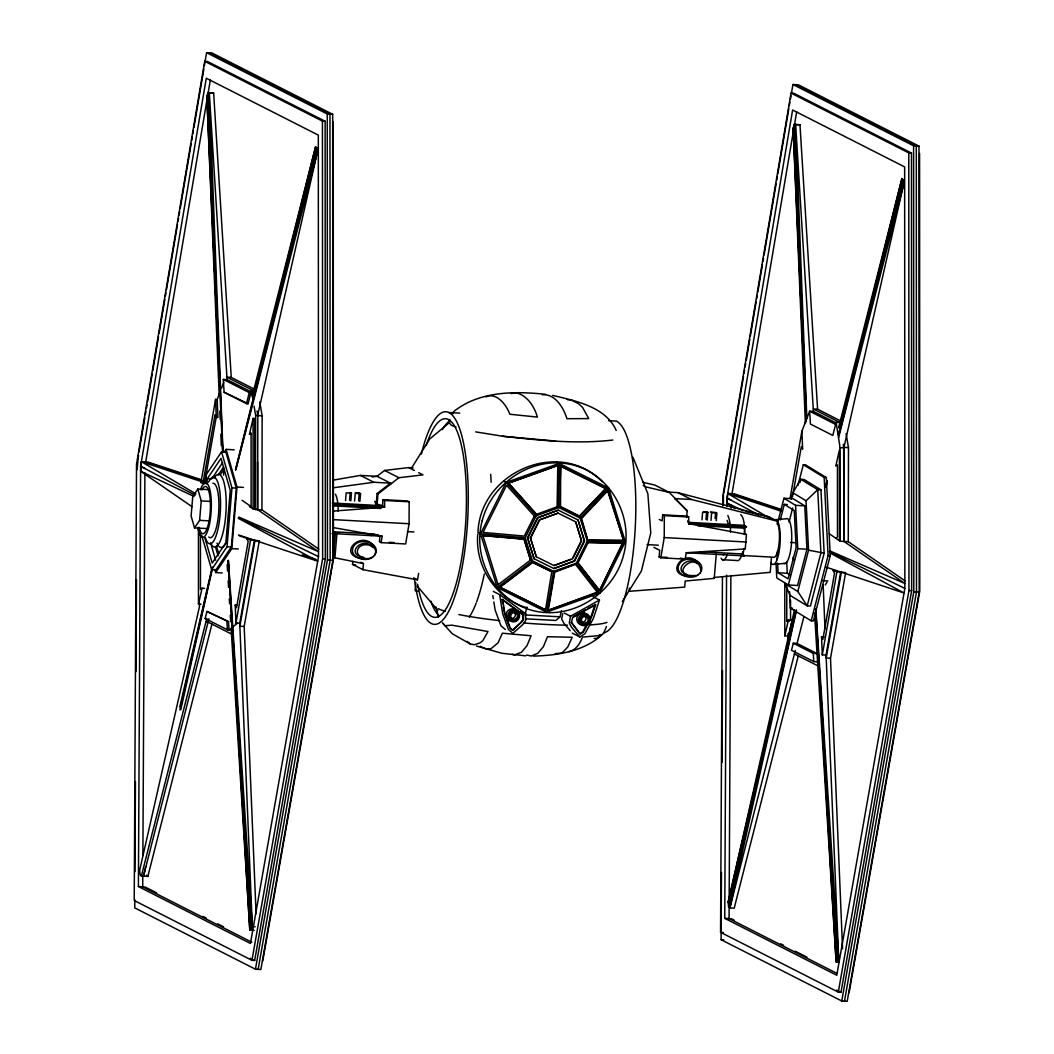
<?xml version="1.0" encoding="UTF-8"?>
<svg xmlns="http://www.w3.org/2000/svg" width="1054" height="1054" viewBox="0 0 1054 1054"><rect width="100%" height="100%" fill="white"/><g stroke="black" fill="none" stroke-linecap="round" stroke-linejoin="round"><path stroke-width="1.5" d="M318.769 549.081L261.932 509.886L255.437 509.53L255.661 415.46L254.08 406.133M261.932 509.886L262.143 415.816L259.771 401.824M829.617 550.834L904.833 583.442L843.938 541.44L843.635 444.261M905.096 580.886L848.259 541.677L848.483 447.607L846.098 433.629M557.777 465.381L557.421 506.816L557.777 465.381L508.371 483.219L536.46 514.339L557.592 506.618M558.963 507.606L536.236 515.749L525.261 537.79L532.454 560.82L553.613 571.347L576.34 563.205L587.328 541.163L580.135 518.133L558.963 507.606L559.16 463.404L556.631 462.113M560.201 482.389L560.702 465.934L605.866 488.397L579.292 516.341L605.866 488.397M579.726 516.157L560.517 506.605L560.702 465.934M134.82 899.708L134.767 907.902L255.45 969.206L260.852 969.509L332.866 560.241L332.669 114.293L211.986 52.99L206.584 52.7L204.384 65.677M134.965 871.803L135.439 781.567M136.006 671.635L136.493 579.74M137.073 469.807L138.482 455.13M138.403 886.546L140.617 466.25L206.281 78.207L318.321 135.123L318.506 556.631L250.444 943.462L138.403 886.546L142.725 886.783L251.853 942.223M142.725 886.783L142.791 875.294M142.896 855.584L144.899 473.062M332.827 504.379L384.605 507.185L382.47 505.736L382.984 499.636L384.644 500.479L384.605 507.185L332.787 511.137M379.888 536.46L379.44 541.796L381.1 542.639L405.645 543.969L409.071 523.733L409.176 501.809L407.529 500.966L382.984 499.636M662.689 514.8L687.05 516.131L688.71 516.961L688.67 523.68L746.469 534.418L745.257 548.95L686.246 552.731L685.166 559.121L660.805 557.803L664.231 537.566L664.336 515.643L662.689 514.8L662.175 520.913L659.264 519.424M722.807 505.854L722.86 495.973L791.04 93.095L793.741 93.239L911.473 153.054L911.657 590.662L841 992.275L838.299 992.13L720.567 932.316L722.438 576.657M791.554 92.607L792.924 84.491L798.326 84.794L918.996 146.098L919.193 592.045L847.192 1001.3L841.777 1001.01L721.107 939.707L721.463 872.435M722.043 762.49L722.517 670.607M723.387 504.892L723.439 495.037M726.904 506.263L726.944 498.055L792.621 109.998L904.648 166.914L904.846 588.422L836.771 975.253L724.744 918.35L726.549 575.221M836.731 973.277L729.065 918.574L729.131 907.086M729.17 898.878L730.87 575.444M731.226 508.133L731.239 504.853M744.374 534.273L744.414 528.186L746.509 526.816L744.374 525.366L688.143 522.323M776.982 559.832L777.536 551.492M207.032 528.581L194.542 527.896L199.614 520.347L201.248 500.927L197.809 489.056L208.732 489.649M205.464 482.916L206.149 474.735L221.538 451.85L225.859 452.087L236.294 488.081L231.353 546.973L215.965 569.858L211.643 569.621L201.657 535.182M206.9 483.654L207.309 478.753L220.984 458.411L230.259 490.4L225.859 542.731L212.197 563.06L204.687 537.158M211.643 569.621L227.018 546.736L231.972 487.857L221.538 451.85M222.223 572.928L215.741 572.572L231.827 548.633L237.005 487.027L226.083 449.373L234.186 449.808M335.409 532.547L333.354 557.026L334.908 557.816L363.446 563.587L362.932 569.661L417.476 579.805L418.649 573.389M334.908 557.816L336.964 533.337M345.514 500.558L346.16 492.877L351.456 493.153L350.811 500.848M349.546 500.202L350.191 492.521L351.456 493.153M354.592 501.032L355.238 493.351L360.534 493.641L359.888 501.322L358.623 500.676L359.269 492.995L355.29 492.771M362.932 569.661L352.537 564.377L352.8 561.347M374.75 501.309A17.773 4.598 -86.9 0 1 375.672 503.614L382.47 505.736L332.3 503.021M376.146 504.985L377.108 493.575L390.52 483.154L373.88 482.258L333.117 487.804M377.134 503.786L377.951 493.997L398.913 477.726L422.997 474.867L418.688 472.679M415.803 582.546L415.131 590.622A95.229 10.448 4.8 0 0 418.082 591.215M660.805 557.803L659.145 556.96L659.699 550.293L653.888 547.342M686.615 517.29L687.155 510.768L669.25 492.389L654.929 485.103L642.545 482.218M701.977 519.872L702.623 512.191L707.88 512.468L707.234 520.162M705.969 519.517L706.615 511.836L703.98 511.691M710.989 520.373L711.634 512.692L710.37 512.046L714.309 512.257M715.113 518.489L715.626 512.336M716.246 520.663L716.891 512.982L711.634 512.692M716.285 553.903L714.23 578.382L685.192 581.044L684.678 587.104L629.33 591.294L629.291 588.053M744.111 528.634L744.374 525.366M771.436 557.764L770.21 572.335L714.283 577.447M777.312 524.391L777.575 521.229L776.179 519.727L774.664 519.754L786.139 518.792A22.516 5.837 -86.9 0 1 791.633 541.018A22.516 5.837 -86.9 0 1 783.912 563.389M477.778 534.141C474.735 565.985 495.828 598.949 526.947 607.802M204.7 61.303L136.519 464.182L134.227 900.524L251.959 960.326L254.66 960.484L325.33 558.87L325.133 121.25L207.401 61.448L204.7 61.303L322.432 121.105L325.133 121.25M139.023 451.889L144.793 417.806M145.347 414.565L145.887 411.323M146.44 408.069L146.993 404.828M147.534 401.587L152.211 373.999M152.764 370.758L158.522 336.674M159.075 333.433L164.846 299.349M165.386 296.108L165.939 292.867M166.492 289.613L177.48 224.713M178.021 221.459L178.574 218.218M179.127 214.976L179.667 211.722M180.221 208.481L191.209 143.568M191.762 140.327L192.302 137.086M192.856 133.832L193.409 130.591M193.949 127.35L203.844 68.932M145.755 461.612L207.032 99.55M207.862 94.676L210.339 80.064M381.1 542.639L382.18 536.236L333.024 527.553M723.716 493.417L730.857 451.231M731.41 447.99L731.95 444.735M732.504 441.494L743.492 376.581M744.032 373.34L744.585 370.099M745.138 366.845L745.692 363.604M746.232 360.363L749.802 339.256M750.356 336.015L756.126 301.945M756.667 298.69L757.22 295.449M757.773 292.208L762.437 264.62M762.991 261.366L763.531 258.125M764.084 254.884L776.166 183.488M776.719 180.234L777.272 176.993M777.812 173.752L788.8 108.839M789.354 105.598L789.907 102.343M790.447 99.102L791.001 95.861M732.095 493.417L796.666 111.856M686.246 552.731L744.084 555.866L743.123 554.009L744.058 548.462M545.485 609.858L500.083 587.276L545.485 609.858L551.795 571.703L532.481 562.098L525.986 567.039M494.774 586.274L546.67 612.124L553.613 571.347M548.712 605.049L554.391 571.729L575.379 564.206L554.76 572.203L548.278 610.279L597.565 592.625L575.379 564.206M217.19 399.479L217.928 417.503L216.307 417.41L215.003 414.736L203.343 481.019L204.647 483.694L200.945 482.468L215.569 399.387L217.19 399.479L219.957 392.351M206.268 483.786L204.963 481.111L216.347 416.449M250.575 539.991L254.357 540.201L239.732 623.27L235.951 623.072L250.575 539.991L246.873 538.765L248.177 541.44L236.504 607.723L235.2 605.049L236.834 605.128M251.959 960.326L322.629 558.725L322.432 121.105M255.45 969.206L327.451 559.951L327.267 114.003L206.584 52.7M258.151 969.351L330.165 560.096L329.968 114.148L209.285 52.845M262.762 960.919L333.433 559.305L333.235 121.697M790.092 498.292L801.896 431.191L809.643 411.218L813.424 411.429L836.507 423.155M792.529 496.645L801.343 446.54L802.647 449.215L801.896 431.191M836.902 571.782L840.684 571.993L826.072 655.074L822.291 654.863L836.902 571.782L833.2 570.557L834.504 573.231L822.845 639.514L821.54 636.84L824.07 636.972M838.299 992.13L908.956 590.517L908.772 152.909L791.04 93.095M841.777 1001.01L913.792 591.742L913.594 145.795L792.924 84.491M844.491 1001.155L916.493 591.887L916.295 145.953L795.625 84.649M849.102 992.71L919.773 591.096L919.575 153.489M256.082 913.713L244.185 626.445L259.337 540.649M842.554 948.784L830.512 658.249L845.677 572.441M562.691 613.718L561.69 619.027L563.864 623.27L570.214 630.687M599.476 600.042L570.53 616.247L569.279 622.874L571.452 627.13L579.898 636.972L584.944 633.665L593.283 618.645L599.476 600.042L593.152 596.827M595.629 604.719L572.48 617.684L571.571 622.466L580.346 634.047L583.323 632.097L591.281 617.776L595.629 604.719L588.251 608.25M145.689 866.546L143.528 876.151L208.942 618.698M180.801 709.685L212.328 568.831M796.521 610.226L729.869 907.942L734.19 908.179L798.326 655.746M200.998 604.179L198.481 604.047L202.065 588.224L204.595 588.356M251.089 434.327L249.469 434.248L253.065 418.425L254.686 418.517L254.725 509.029L255.437 509.53M257.505 416.093L317.307 152.408L316.846 147.929L315.581 146.73L252.262 395.975M784.822 635.839L788.405 620.015L792.186 620.226L788.603 636.049L784.822 635.839L784.795 583.178M795.283 650.502L729.869 907.942L728.604 906.756L728.143 902.264L794.479 609.779M838.589 427.766L901.921 178.534L903.173 179.72L903.647 184.2L843.832 447.884L843.938 541.44M179.918 709.909L212.447 567.289M728.604 906.756L796.218 610.306M525.419 613.362L526.855 607.144M525.656 618.817L555.853 620.463L560.03 616.814L561.466 610.595M179.799 706.878L212.197 567.342M728.143 902.264L795.928 610.358M313.012 163.871L316.846 147.929L235.674 469.781M899.352 195.662L903.173 179.72L838.892 434.656M235.49 469.82L315.581 146.73M825.769 485.71L826.955 480.927M838.404 434.775L901.921 178.534M825.638 487.238L827.245 480.861M246.478 403.629L249.271 392.615L223.303 379.427L224.107 392.259L246.478 403.629L248.098 403.722L251.432 390.599L253.592 390.718L226.939 377.174L231.261 377.411L255.108 389.519M239.732 623.27L252.301 926.611L251.142 930.26L249.798 930.129L231.208 630.002L227.427 629.805L205.161 618.5L206.953 611.452L228.534 621.676L229.047 629.897L237.572 623.151M211.999 623.955L147.863 876.375L141.368 876.032L206.782 618.579L205.161 618.5M840.46 425.618L839.933 422.509L836.138 422.311L832.805 435.421L810.434 424.064L809.643 411.218L835.611 424.419M793.293 643.243L813.253 653.388L817.034 653.585L797.074 643.454L793.293 643.243L791.501 650.292L813.754 661.596L817.548 661.807M797.074 643.454L803.886 616.63M235.872 469.741L317.307 152.408M825.888 487.185L827.126 482.403M838.576 437.753L903.647 184.2M778.274 520.333L783.992 498.252L793.175 498.753L804.755 505.841L806.942 549.213L797.535 585.497L788.352 584.996L776.772 577.908L776.047 563.442M780.263 519.965L784.295 504.392L787.364 504.563M791.225 499.095L792.871 492.732L800.816 479.32L804.07 479.491L820.961 489.833L824.149 553.113L810.434 606.05L807.193 605.866L790.289 595.523L784.65 583.442L797.838 591.505L807.193 605.866L820.908 552.942L817.72 489.662L800.816 479.32L800.012 482.429M797.957 485.42L803.319 464.709L805.48 464.827L826.323 477.594L830.249 555.642L813.332 620.938L811.172 620.819L790.329 608.066L789.512 591.795M789.051 522.02L792.674 508.002M788.352 584.996L797.759 548.712L795.572 505.34L783.992 498.252M797.838 591.505L808.55 550.201L806.06 500.808L817.72 489.662L820.961 489.833M811.172 620.819L828.088 555.524L824.162 477.475L803.319 464.709M498.7 536.763L482.758 535.616L524.036 539.266L530.584 560.227L524.101 539.016L501.875 537.053M530.649 559.977L498.226 584.641M701.055 571.545C698.512 546.802 664.837 577.869 696.404 575.471M219.192 395.026L206.821 96.27L207.967 92.62L213.646 92.989L231.261 377.411M805.388 423.537L793.148 128.074L794.308 124.412L799.973 124.78L817.601 409.202L840.038 420.612M814.505 612.73L836.138 961.92L837.482 962.065L838.641 958.402L826.072 655.074M590.714 617.499L595.062 604.443M221.603 388.07L223.817 382.365M606.485 626.511L603.547 633.362C585.062 651.306 558.185 655.404 533.403 656.102M449.874 419.466L448.609 422.101L451.455 425.355L456.105 426.949M452.403 414.222L453.668 411.6C479.214 391.087 514.471 391.008 545.577 394.315M534.338 516.038L524.299 536.078L483.022 532.428L506.566 485.275L534.299 516.012M527.553 537.724L537.566 517.606L558.317 510.176L578.04 519.991L584.614 541.005L574.588 561.123L553.851 568.554L534.114 558.739L527.553 537.724L534.114 558.739M527.975 537.935L537.988 517.817L558.317 510.176M530.399 537.883L539.411 519.793L558.067 513.1L575.721 521.888L581.624 540.781L572.612 558.87L553.956 565.563L536.302 556.775L530.399 537.883L536.302 556.775M530.676 538.027L539.701 519.925L558.067 513.1M573.02 557.342L581.347 540.636L575.721 521.888M553.851 568.554L574.166 560.912L584.193 540.794L578.04 519.991M578.159 561.084L581.729 553.917M588.027 542.731L578.027 562.81L599.581 590.411L623.085 543.218L587.447 542.441L623.085 543.218M599.581 590.411L622.519 542.929M546.67 612.124L599.7 593.112L625.325 541.69L608.54 487.962L606.01 486.671M586.735 624.653L582.77 631.82L579.792 633.77L571.018 622.176M411.495 468.187L429.663 439.07L449.742 422.285M622.334 601.557L641.372 571.057L650.766 532.955L647.867 493.746L632.953 457.278M700.001 573.152C708.143 561.663 686.721 554.193 679.988 563.152C672.294 573.705 691.002 581.531 698.407 574.483M374.407 555.498C382.444 543.89 360.982 536.591 354.197 545.485C346.16 557.079 367.622 564.391 374.407 555.498C380.415 546.473 364.012 540.966 358.755 547.777C352.906 555.801 366.858 561.703 372.734 556.828M197.809 489.056L192.737 496.605L191.103 516.025L194.542 527.896M224.291 452.034L226.083 449.373M222.565 462.719L211.643 478.977L207.309 478.753M218.152 475.117L223.619 466.988M220.576 474.419L224.238 468.977M825.216 584.944L826.995 582.282M536.46 514.339L508.529 483.022M580.135 518.133L608.54 487.962L559.16 463.404L506.131 482.403L480.519 533.838L497.304 587.565L532.454 560.82M580.978 518.528L590.886 507.988M594.192 504.484L607.407 490.439L623.56 540.215L608 490.466L581.571 518.542L587.592 539.701L623.56 540.215M697.985 574.891L700.054 573.152M413.089 467.95L408.662 467.594L384.578 470.44L377.042 476.303L372.207 476.961M503.878 583.85L523.377 569.015M500.083 587.276L532.586 562.559L551.795 571.703M249.469 434.248L251.102 433.062L251.129 505.274L249.508 506.46L253.105 508.95L256.886 509.148L318.506 551.65L238.771 517.079M202.065 588.224L200.444 589.41L200.418 533.601M835.848 538.265L837.469 537.079L837.443 464.854L835.809 466.039L839.392 450.216L839.445 540.742M786.758 585.102L786.771 621.214L788.405 620.015M485.92 396.95C496.553 391.64 506.829 405.5 509.82 414.248L537.435 417.094C534.259 406.383 527.303 395.276 515.696 392.72L511.282 393.616M573.271 616.63L585.537 609.765M560.517 506.605L577.921 515.669M508.371 483.219L557.606 465.578M570.899 559.252L553.956 565.563M597.183 592.15L548.278 610.279M568.989 651.688C576.116 650.094 580.043 643.454 582.493 637.103L597.974 635.694L600.938 634.455L597.328 638.223L594.206 638.447M542.336 394.828C555.221 393.458 563.706 408.003 566.92 418.701L588.738 418.596L582.572 407.397L578.462 403.642L571.584 400.151L567.197 399.598M333.196 480.123L360.389 475.407L377.042 476.303L391.363 483.588M612.782 440.032C576.09 444.353 538.963 440.269 502.429 436.198M773.965 564.325L785.441 563.376M690.726 576.037C662.334 577.223 683.862 545.405 699.118 563.416M587.328 541.163L625.325 541.69M213.646 92.989L207.967 92.62L219.14 363.472M799.973 124.78L794.308 124.412L806.218 413.326M327.267 114.003L332.669 114.293M913.594 145.795L918.996 146.098M908.772 152.909L911.473 153.054M817.601 409.202L813.28 408.965L839.933 422.509L840.42 425.684M223.303 379.427L227.084 379.638L251.616 392.088M249.271 392.615L250.892 392.707M224.107 392.259L248.098 403.722M608.632 420.665L616.379 421.086A106.454 27.562 -86.9 0 1 635.048 531.176A106.454 27.562 -86.9 0 1 603.31 632.861M448.846 412.522L459.689 413.102M255.661 415.46L262.143 415.816M844.162 447.37L848.483 447.607M836.138 422.311L840.051 447.686L843.832 447.884L843.345 444.722M824.162 477.475L826.323 477.594M667.38 492.047L677.893 492.626L769.012 516.882L777.575 521.229A22.516 5.837 -86.9 0 1 779.275 550.583A22.516 5.837 -86.9 0 1 771.041 562.836M687.155 510.768L674.863 498.582L691.384 499.477L777.575 521.229M795.572 505.34L804.755 505.841M203.343 481.019L204.963 481.111M200.945 482.468L203.475 482.6M237.005 487.027L243.487 487.383M231.972 487.857L236.294 488.081M384.644 500.479L409.176 501.809M664.336 515.643L688.71 516.961M688.67 523.68L746.509 526.816M332.339 505.841L380.876 508.476M697.814 525.656L744.414 528.186M201.248 500.927L210.616 501.44M249.508 506.46L251.129 506.552L242.051 500.294M829.353 533.785L840.157 541.242L848.259 541.677M790.566 542.454L797.061 542.797M332.761 519.596L409.071 523.733M664.231 537.566L746.43 542.019M797.759 548.712L806.942 549.213M824.149 553.113L808.55 550.201M199.614 520.347L208.982 520.86M407.424 531.611L413.919 531.967M647.064 544.615L658.355 545.221M828.088 555.524L830.249 555.642M332.669 531.743L374.75 534.022M699.751 551.65L743.123 554.009M336.305 532.757L339.546 532.942M375.145 534.865L378.386 535.05M740.514 555.405L773.28 557.184A17.773 4.598 -86.9 0 0 776.877 553.627L777.892 550.333A17.773 4.598 -86.9 0 0 777.351 523.153M332.023 533.522L382.18 536.236M722.517 559.727L736.786 560.504A23.109 5.981 -86.9 0 0 742.767 551.611M389.255 542.323L394.17 542.586M659.145 556.96L667.261 557.395M680.265 558.106L685.166 559.121M246.873 538.765L250.654 538.963M833.2 570.557L836.995 570.767M257.901 540.57L255.015 540.412L239.864 626.221L244.185 626.445M844.241 572.375L841.356 572.217L826.191 658.012L830.512 658.249M777.615 563.06L778.102 572.77L787.285 573.271L789.775 574.786M227.018 546.736L231.353 546.973M231.827 548.633L238.309 548.989M821.949 580.635L827.891 580.952M322.629 558.725L325.33 558.87M908.956 590.517L911.657 590.662M327.451 559.951L332.866 560.241M913.792 591.742L919.193 592.045M790.329 608.066L792.489 608.184M786.771 621.214L789.301 621.346M525.063 614.93L560.03 616.814M206.953 611.452L228.534 621.676M205.912 622.018L208.073 622.137L231.458 634.007M724.744 918.35L729.065 918.574M720.567 932.316L723.268 932.474M721.107 939.707L723.808 939.852M255.187 926.769L252.301 926.611L228.441 560.464M254.119 930.366L249.798 930.129L228.125 560.491M839.01 962.078L836.138 961.92L815.717 613.639M555.287 653.625L561.255 653.151L563.495 651.464L567.79 646.985L572.177 637.262L547.487 636.735L543.429 646.616L537.83 653.269L531.256 656.036L526.71 655.021M525.722 655.838L501.954 653.282L476.5 646.036M555.616 441.073L503.193 436.316L475.697 431.89M525.261 537.79L480.519 533.838L477.989 532.547C479.807 472.64 559.094 437.502 602.229 481.744M363.722 557.329C343.947 554.509 363.327 534.931 372.668 547.5M361.878 558.515C336.186 554.852 361.351 529.437 373.472 545.761M352.537 564.377L355.751 564.97M442.443 622.874L452.311 633.77L470.124 643.889L474.392 644.758L479.926 642.914L482.719 640.792L488.002 631.53L451.837 625.167L445.038 625.733L443.009 623.401M552.691 395.395C575.497 400.889 605.879 406.791 616.221 430.48M669.25 492.389L646.036 486.961L643.177 485.512M745.27 511.335L769.012 516.882M512.218 654.376L514.629 654.942L521.427 652.294L527.026 645.641L531.084 635.76L502.389 633.204L498.002 642.914L490.874 648.79L485.446 648.777L480.242 646.3M734.243 493.839L780.105 509.042M781.001 509.938L732.069 493.72L727.747 493.483L726.944 503.021L735.073 508.634M781.264 511.216L727.747 493.483L769.657 518.239M826.362 567.236L904.042 592.994L830.354 553.152M147.903 462.034L201.406 479.781M202.302 480.677L145.742 461.916L141.42 461.692L140.617 471.23L192.039 506.697M204.094 482.468L141.42 461.692L195.899 493.878M302.155 554.839L315.91 559.397M238.507 534.945L317.702 561.189L238.244 518.239M239.377 535.827L248.494 538.844M687.063 574.628C672.294 570.438 688.486 554.562 696.971 563.666M726.944 503.021L743.281 510.742M140.617 471.23L194.055 496.474M829.34 551.65L904.846 588.422M238.56 517.698L318.506 556.631M560.267 466.118L605.431 488.582M731.318 500.268L726.944 498.055L758.498 514.813M677.893 492.626L691.384 499.477M706.615 511.836L707.88 512.468M674.863 498.582L675.706 499.003M688.275 521.216L688.13 520.571L688.829 523.838M741.911 554.76L744.084 555.866M503.614 481.125L506.131 482.403L536.236 515.749M794.413 653.928L817.785 665.799M408.662 467.594L414.393 470.506M384.578 470.44L398.913 477.726M360.389 475.407L373.88 482.258M377.108 493.575L377.951 493.997M359.269 492.995L360.534 493.641M564.206 613.033L570.53 616.247M493.338 591.426L499.662 594.627L525.643 613.81L525.775 620.516L522.903 624.495L512.903 633.335L508.45 629.515L502.692 613.744L499.662 594.627M572.309 633.125L579.898 636.972M502.837 603.863L502.139 599.397L523.469 615.022L523.561 619.857L512.929 630.397L510.307 628.144L504.826 613.099L502.692 599.686M520.584 611.241L525.643 613.81M502.139 599.397L523.469 615.022M413.576 577.829L417.476 579.805M360.85 562.269L363.446 563.587M144.991 468.477L140.617 466.25L195.109 495.209M731.226 918.693L734.137 920.182M780.698 943.831L783.609 945.306M795.243 951.222L806.89 957.137M836.639 990.062L841 992.275M144.899 886.901L156.532 892.817M203.093 916.466L206.004 917.942M217.638 923.857L223.461 926.809M250.299 958.257L254.66 960.484M792.871 492.732L806.06 500.808M784.295 504.392L794.242 510.479L796.113 547.711L788.049 578.857L778.102 572.77M467.067 641.372L470.124 643.889M509.741 627.855L512.376 630.108L520.742 622.703L523.008 619.568L522.916 614.732M505.314 629.488L500.861 625.668L495.103 609.884L493.839 601.926M146.598 875.189L147.863 876.375M141.368 876.032L140.116 874.833L139.642 870.354L199.456 606.669L199.443 603.389M417.318 586.129L437.858 610.529M578.422 563.771L589.199 577.579M591.162 580.082L599.001 590.121M576.34 563.205L599.7 593.112M504.26 612.809L509.201 626.353M581.439 520.03L587.118 538.186M482.824 535.366L498.16 584.904M792.99 557.434L793.846 560.399M216.465 545.985L218.758 553.864M215.438 546.749L218.099 555.88M210.774 543.495L215.635 560.254M214.832 569.437L215.741 572.572M436.027 606.972L438.49 617.157M375.672 503.614L376.357 506.882M257.031 410.915L257.822 415.579L257.598 509.649L257.558 462.047M251.432 390.599L253.013 399.927M503.311 606.854L504.023 611.32M492.837 595.55L493.338 598.738M815.849 608.672L838.641 958.402M813.424 411.429L795.651 124.543L806.824 418.28M813.253 653.388L813.754 661.596M227.084 379.638L209.324 92.752L222.987 452.126M227.15 564.588L227.559 571.123M228.165 580.925L228.573 587.473M229.285 598.909L229.588 603.81M230.286 615.259L230.694 621.794M226.913 621.583L227.427 629.805M815.638 608.738L819.907 677.762M820.104 681.042L837.482 962.065M228.283 560.504L232.855 634.455M233.053 637.749L251.142 930.26M794.308 124.412L795.243 142.474M786.719 561.94L787.285 573.271M207.967 92.62L208.903 110.683M793.148 128.074L806.178 421.64M206.821 96.27L222.618 452.166M223.632 475.13L223.672 470.176M823.161 584.825L824.992 628.882M821.54 636.84L822.291 654.863M235.2 605.049L235.951 623.072M219.272 366.752L220.154 388.096M220.365 393.01L222.802 452.113M219.825 411.06L220.207 419.466M220.813 434.129L221.287 445.526M215.569 399.387L216.307 417.41M840.051 447.686L840.157 541.242M790.553 600.082L790.566 619.778M787.944 633.665L787.944 638.579M253.065 418.425L253.105 508.95M198.442 528.331L198.481 604.047M371.891 535.34A17.773 4.598 -86.9 0 1 370.692 535.353M335.422 494.221A23.109 5.981 -86.9 0 1 337.833 503.97M338.044 506.671A23.109 5.981 -86.9 0 1 338.176 511.006M334.803 533.825A23.109 5.981 -86.9 0 1 333.301 536.855M208.573 482.139A33.425 8.656 -86.9 0 1 219.495 489.28A33.425 8.656 -86.9 0 1 216.9 533.271A33.425 8.656 -86.9 0 1 205.306 537.619M200.458 489.794A27.272 7.062 -86.9 0 1 210.392 492.165A27.272 7.062 -86.9 0 1 207.678 530.847A27.272 7.062 -86.9 0 1 197.823 527.356M212.868 483.246A27.272 7.062 -86.9 0 1 218.626 513.127A27.272 7.062 -86.9 0 1 208.784 537M201.933 489.978A23.702 6.14 -86.9 0 1 209.786 495.854A23.702 6.14 -86.9 0 1 207.374 527.672A23.702 6.14 -86.9 0 1 199.087 527.343M213.949 478.305A36.416 9.433 -86.9 0 1 226.017 511.111A36.416 9.433 -86.9 0 1 210.523 542.823M225.714 543.521A36.416 9.433 -86.9 0 1 219.14 546.512M218.389 545.669A36.416 9.433 -86.9 0 1 217.005 543.179M727.023 520.412A17.773 4.598 -86.9 0 1 728.433 524.813M724.164 554.444A17.773 4.598 -86.9 0 1 722.952 554.457M740.633 514.734A23.109 5.981 -86.9 0 1 744.796 534.536M727.787 515.498A23.109 5.981 -86.9 0 1 730.198 525.248M730.409 527.949A23.109 5.981 -86.9 0 1 730.541 532.283M727.168 555.102A23.109 5.981 -86.9 0 1 721.081 558.185M583.745 624.785A6.166 5.916 -63.1 0 1 576.946 620.582A6.166 5.916 -63.1 0 1 580.649 613.138A6.166 5.916 -63.1 0 1 588.106 616.023M584.627 615.905A3.491 3.346 -63.1 0 1 581.558 622.084M583.982 624.508A4.901 4.703 -63.1 0 1 579.713 618.975A4.901 4.703 -63.1 0 1 585.602 614.93A4.901 4.703 -63.1 0 1 588.843 621.162M588.277 622.308A4.901 4.703 -63.1 0 1 585.22 624.403M517.554 618.474A4.901 4.703 -63.1 0 1 509.569 618.395A4.901 4.703 -63.1 0 1 513.245 611.004A4.901 4.703 -63.1 0 1 518.12 617.328M513.14 611.676A3.491 3.346 -63.1 0 1 515.156 616.037A3.491 3.346 -63.1 0 1 510.834 618.25M511.467 621.069A6.166 5.916 -63.1 0 1 506.684 612.334A6.166 5.916 -63.1 0 1 516.552 610.872M421.337 454.129A106.454 27.562 -86.9 0 1 462.904 440.243A106.454 27.562 -86.9 0 1 454.234 598.224A106.454 27.562 -86.9 0 1 414.472 579.107M426.238 445.447A99.445 25.744 -86.9 0 1 462.535 450.822A99.445 25.744 -86.9 0 1 453.747 591.623A99.445 25.744 -86.9 0 1 417.582 584.206M439.096 615.694A99.445 25.744 -86.9 0 1 430.875 601.215M442.403 429.571A99.445 25.744 -86.9 0 1 449.571 420.915M490.677 474.34A106.454 27.562 -86.9 0 1 491.138 482.231M484.3 574.022A106.454 27.562 -86.9 0 1 476.671 601.715M476.171 603.046A106.454 27.562 -86.9 0 1 469.254 617.143M606.972 622.361A87.047 9.552 4.8 0 1 589.265 624.917M567.539 625.193A87.047 9.552 4.8 0 1 523.443 622.954M499.675 620.648A87.047 9.552 4.8 0 1 458.912 614.561M445.289 611.307A87.047 9.552 4.8 0 1 438.306 608.711M482.205 520.689C471.849 558.488 495.13 601.676 533.891 610.819C572.902 620.187 613.915 593.152 623.625 554.839C633.994 517.027 610.701 473.852 571.953 464.709C532.942 455.328 491.928 482.376 482.205 520.689M586.235 622.954A3.491 3.346 -63.1 0 0 586.735 616.972A3.491 3.346 -63.1 0 0 581.452 619.686A3.491 3.346 -63.1 0 0 586.235 622.954M586.814 624.205A4.901 4.703 -63.1 0 0 587.526 615.799A4.901 4.703 -63.1 0 0 580.082 619.62A4.901 4.703 -63.1 0 0 586.814 624.205M586.92 625.101A6.166 5.916 -63.1 0 0 587.803 614.535A6.166 5.916 -63.1 0 0 578.448 619.33A6.166 5.916 -63.1 0 0 586.92 625.101M516.104 620.358A4.901 4.703 -63.1 0 0 516.803 611.966A4.901 4.703 -63.1 0 0 509.372 615.786A4.901 4.703 -63.1 0 0 516.104 620.358M515.525 619.12A3.491 3.346 -63.1 0 0 516.025 613.138A3.491 3.346 -63.1 0 0 510.729 615.852A3.491 3.346 -63.1 0 0 515.525 619.12M516.197 621.267A6.166 5.916 -63.1 0 0 517.092 610.701A6.166 5.916 -63.1 0 0 507.725 615.496A6.166 5.916 -63.1 0 0 516.197 621.267"/></g></svg>
